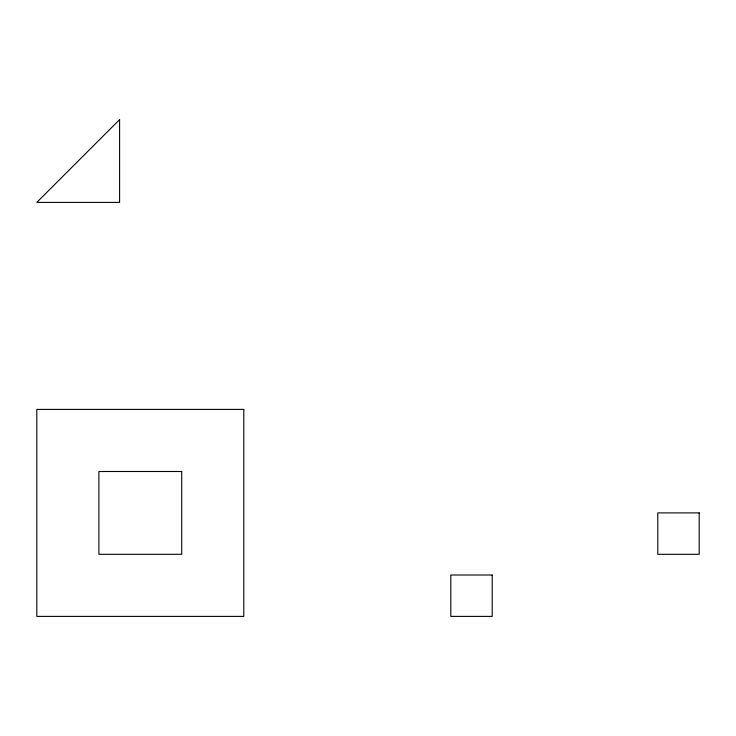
<?xml version="1.0" encoding="UTF-8"?>
<svg xmlns="http://www.w3.org/2000/svg" width="736" height="736" viewBox="0 0 736 736"><rect width="100%" height="100%" fill="white"/><g stroke="black" fill="none" stroke-linecap="round" stroke-linejoin="round"><path stroke-width="1.1" d="M119.6 119.6L36.8 202.4L119.6 202.4L119.6 119.6M243.8 409.4L36.8 409.4L36.8 616.4L243.8 616.4L243.8 409.4M181.7 471.5L98.9 471.5L98.9 554.3L181.7 554.3L181.7 471.5M699.2 512.9L657.8 512.9L657.8 554.3L699.2 554.3L699.2 512.9M492.2 575L450.8 575L450.8 616.4L492.2 616.4L492.2 575"/></g></svg>
